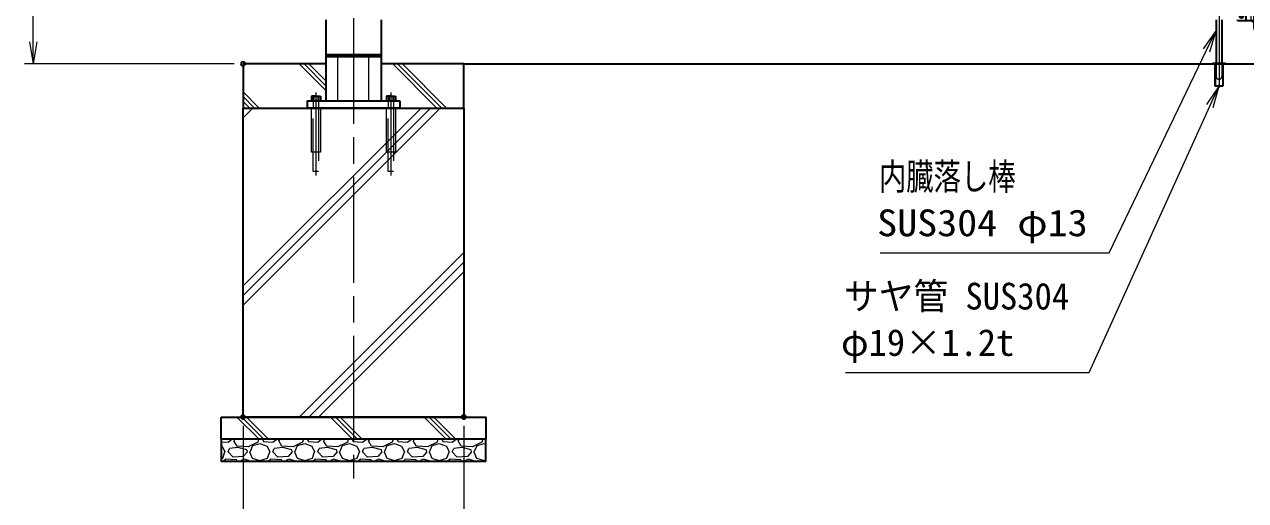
# Model space of a CAD drawing. Units: millimetres at full size; details may follow other scales. Extents: x -5940 to 5940, y -4200 to 4200.
# Drawn here: x -4544 to -1778, y -2418 to -1339 of the extents above; entities that cross this region are included whole.
import ezdxf
from ezdxf.enums import TextEntityAlignment as Align

# ---------------------------------------------------------------- set-up
doc = ezdxf.new("R2010")
doc.units = ezdxf.units.MM
doc.header["$LTSCALE"] = 20
doc.header["$PDMODE"] = 32
doc.header["$PDSIZE"] = 10
doc.linetypes.add('DASHED', pattern=[7.5, 6, -1.5])
doc.linetypes.add('USER1', pattern=[18, 12, -1.5, 3, -1.5])
for name, color, linetype, lineweight in [('0-1_外形線', 7, 'Continuous', 35), ('0-2_隠れ線', 140, 'DASHED', 18), ('0-3_軸線', 200, 'USER1', 15), ('0-5_細線', 2, 'Continuous', 35), ('0-6_寸法線', 4, 'Continuous', 18), ('0-7_0', 7, 'Continuous', 18), ('0-F_ハッチング', 253, 'Continuous', 13)]:
    doc.layers.add(name, color=color, linetype=linetype, lineweight=lineweight)
doc.layers.add('0-8_Defpoints', color=7, linetype='Continuous')
doc.styles.add('ＭＳ ゴシック', font='')
doc.styles.get('ＭＳ ゴシック').set_extended_font_data('MS Gothic')

# ---------------------------------------------------------------- blocks, each defined once
blk = doc.blocks.new('shgtdhgjhhggf')
at = {"layer": '0-1_外形線'}
for p, q in [((0, 520), (380, 520)), ((0, -40), (0, 0)), ((132, 166.2), (173.8, 166.2)), ((132, 166.2), (132, 153.8)), ((132, 153.8), (173.8, 153.8)), ((186.2, 208), (173.8, 208)), ((173.8, 208), (173.8, 166.2)), ((173.8, 153.8), (173.8, 112)), ((186.2, 112), (173.8, 112)), ((186.2, 208), (186.2, 166.2)), ((186.2, 166.2), (228, 166.2)), ((186.2, 153.8), (186.2, 112)), ((186.2, 153.8), (228, 153.8)), ((228, 166.2), (228, 153.8)), ((380, 520), (380, -40)), ((0, -40), (1504, -40))]:
    blk.add_line(p, q, dxfattribs=at)
blk.add_circle((180, 160), 84, dxfattribs=at)
for centre, radius, start, end in [((1504, 0), 40, 270, 0), ((734, 40), 130, 217.97987, 322.02013)]:
    blk.add_arc(centre, radius, start, end, dxfattribs=at)
at = {"layer": '0-2_隠れ線'}
for p, q in [((604, 4520), (864, 4520)), ((604, 4520), (604, 40)), ((864, 4520), (864, 40)), ((34, 3930), (34, 3630)), ((334, 3630), (334, 3930)), ((334, 3830), (604, 3830)), ((334, 3730), (604, 3730))]:
    blk.add_line(p, q, dxfattribs=at)
for centre, radius, start, end in [((184, 4290), 390, 247.38014, 292.61986), ((184, 3270), 390, 67.38014, 112.61986), ((734, 40), 130, 180, 217.97987), ((734, 40), 130, 322.02013, 0)]:
    blk.add_arc(centre, radius, start, end, dxfattribs=at)
at = {"layer": '0-3_軸線'}
for p, q in [((734, 4902.9), (734, -448.4)), ((-296.3, 3780), (934.3, 3780)), ((180, 160), (87.6, 160)), ((180, 160), (180, 252.4)), ((180, 160), (272.4, 160)), ((180, 160), (180, 67.6))]:
    blk.add_line(p, q, dxfattribs=at)
blk = doc.blocks.new('PROFSP005ACXU6')
at = {"layer": '0-1_外形線'}
for p, q in [((12, 166), (12, 0)), ((199.9, 103.9), (12, 103.9)), ((12, -166), (12, 0)), ((216, 0), (216, 180)), ((199.9, -103.9), (12, -103.9))]:
    blk.add_line(p, q, dxfattribs=at)
for points in [[(108, 207.8), (12, 207.8), (12, 166), (0, 166), (0, 0)], [(108, -207.8), (12, -207.8), (12, -166), (0, -166), (0, 0)], [(216, 180), (199.9, 207.8), (108, 207.8)], [(216, 0), (216, -180), (199.9, -207.8), (108, -207.8)]]:
    blk.add_lwpolyline(points, dxfattribs=at)
for centre, radius, start, end in [((124, 155.9), 92, 325.61587, 34.38413), ((-127.9, 0), 343.9, 342.41211, 17.58789), ((124, -155.9), 92, 325.61587, 34.38413)]:
    blk.add_arc(centre, radius, start, end, dxfattribs=at)
blk = doc.blocks.new('A$C7A822601')
at = {"layer": '0-7_0', "rotation": 90}
blk.add_blockref('PROFSP005ACXU6', (0, 0), dxfattribs=at)
blk = doc.blocks.new('_Open')
at = {"layer": '0-7_0'}
blk.add_line((-20, 3.333), (0, 0), dxfattribs=at)
blk.add_lwpolyline([(-20, -3.333), (0, 0), (-20, 0)], dxfattribs=at)
blk = doc.blocks.new('S28')
at = {"layer": '0-6_寸法線'}
for points in [[(-15350995.6, 57954530.9), (-15340625.2, 57954530.9), (-15336213.4, 57963715.7), (-15335780.4, 57964617.1)], [(-15336063.1, 57963643.6), (-15335780.4, 57964617.1), (-15336363.6, 57963787.9)]]:
    blk.add_lwpolyline(points, dxfattribs=at)
at = {"layer": '0-6_寸法線', "color": 254, "style": 'ＭＳ ゴシック'}
for s, width, p in [('内臓落し棒', 0.75, (-15351062.8, 57957027.7)), ('SUS304 φ13', 1.1, (-15351139.6, 57954927.7))]:
    blk.add_text(s, height=1212, dxfattribs=dict(at, width=width)).set_placement(p, align=Align.BOTTOM_LEFT)
blk = doc.blocks.new('S29')
at = {"layer": '0-6_寸法線'}
for points in [[(-15352575.4, 57949109.1), (-15341533, 57949109.1), (-15336062.9, 57961188.7), (-15335650.4, 57962099.6)], [(-15335911.1, 57961119.9), (-15335650.4, 57962099.6), (-15336214.7, 57961257.4)]]:
    blk.add_lwpolyline(points, dxfattribs=at)
at = {"layer": '0-6_寸法線', "color": 254, "style": 'ＭＳ ゴシック', "width": 0.95}
blk.add_text('サヤ管 SUS304', height=1212, dxfattribs=at).set_placement((-15352635, 57951605.9), align=Align.BOTTOM_LEFT)
at = {"layer": '0-6_寸法線', "color": 254, "style": 'ＭＳ ゴシック'}
blk.add_text('φ19×1.2t', height=1212, dxfattribs=at).set_placement((-15352777, 57949505.9), align=Align.BOTTOM_LEFT)

msp = doc.modelspace()

# ---------------------------------------------------------------- linework, layer by layer
at = {"layer": '0-1_外形線'}
for p, q in [((-3861.32, -1328.48), (-3861.32, -1512.48)), ((-3736.32, -1328.48), (-3736.32, -1512.48)), ((-1844.52, -1328.48), (-1844.52, -1426.98)), ((-1831.52, -1328.48), (-1831.52, -1426.98)), ((-3861.32, -1407.48), (-3736.32, -1407.48)), ((-3833.82, -1407.48), (-3833.82, -1412.48)), ((-3763.82, -1407.48), (-3763.82, -1412.48)), ((-3736.32, -1412.48), (-3861.32, -1412.48)), ((-3548.82, -1428.48), (138.68, -1428.48)), ((-1853.02, -1428.48), (-1853.02, -1426.98)), ((-1853.02, -1426.98), (-1823.02, -1426.98)), ((-1823.02, -1428.48), (-1853.02, -1428.48)), ((-1847.52, -1428.48), (-1847.52, -1478.48)), ((-1828.52, -1478.48), (-1828.52, -1428.48)), ((-1823.02, -1426.98), (-1823.02, -1428.48)), ((-1847.52, -1478.48), (-1828.52, -1478.48)), ((-3903.82, -1512.48), (-3693.82, -1512.48)), ((-3903.82, -1512.48), (-3903.82, -1528.48)), ((-3693.82, -1512.48), (-3693.82, -1528.48)), ((-3693.82, -1528.48), (-3903.82, -1528.48))]:
    msp.add_line(p, q, dxfattribs=at)
msp.add_lwpolyline([(-3861.32, -1428.48), (-4048.82, -1428.48), (-4048.82, -1528.48), (-3548.82, -1528.48), (-3548.82, -1428.48), (-3736.32, -1428.48)], dxfattribs=at)
for points in [[(-4048.82, -1528.48), (-3548.82, -1528.48), (-3548.82, -2228.48), (-4048.82, -2228.48)], [(-4098.82, -2228.48), (-3498.82, -2228.48), (-3498.82, -2278.48), (-4098.82, -2278.48)], [(-3498.82, -2278.48), (-4098.82, -2278.48), (-4098.82, -2328.48), (-3498.82, -2328.48)]]:
    msp.add_lwpolyline(points, close=True, dxfattribs=at)
at = {"layer": '0-2_隠れ線'}
for p, q in [((-3833.82, -1512.48), (-3833.82, -1412.48)), ((-3763.82, -1512.48), (-3763.82, -1412.48)), ((-1846.32, -1428.48), (-1846.32, -1426.98)), ((-1846.32, -1428.48), (-1846.32, -1478.48)), ((-1844.52, -1426.98), (-1844.52, -1456.98)), ((-1831.52, -1426.98), (-1831.52, -1456.98)), ((-1829.72, -1428.48), (-1829.72, -1426.98)), ((-1829.72, -1428.48), (-1829.72, -1478.48)), ((-3889.82, -1512.48), (-3889.82, -1528.48)), ((-3877.82, -1512.48), (-3877.82, -1528.48)), ((-3719.82, -1512.48), (-3719.82, -1528.48)), ((-3707.82, -1512.48), (-3707.82, -1528.48)), ((-3893.82, -1628.48), (-3893.82, -1528.48)), ((-3889.82, -1672.48), (-3889.82, -1528.48)), ((-3873.82, -1528.48), (-3873.82, -1628.48)), ((-3719.82, -1672.48), (-3719.82, -1528.48)), ((-3707.82, -1528.48), (-3707.82, -1672.48)), ((-3873.82, -1628.48), (-3893.82, -1628.48)), ((-3707.82, -1672.48), (-3719.82, -1672.48))]:
    msp.add_line(p, q, dxfattribs=at)
for points in [[(-3877.82, -1528.48), (-3877.82, -1672.48), (-3889.82, -1672.48)], [(-3703.82, -1528.48), (-3703.82, -1628.48), (-3723.82, -1628.48), (-3723.82, -1528.48)]]:
    msp.add_lwpolyline(points, dxfattribs=at)
msp.add_arc((-1838.02, -1456.98), 6.5, 180, 0, dxfattribs=at)
at = {"layer": '0-3_軸線'}
for p, q in [((-3798.82, 115.44), (-3798.82, -2367.84)), ((-1838.02, -1215.23), (-1838.02, -1476.45)), ((-1838.02, -1422.3), (-1838.02, -1482.32)), ((-3883.82, -1493.14), (-3883.82, -1681.02)), ((-3713.82, -1493.14), (-3713.82, -1681.02))]:
    msp.add_line(p, q, dxfattribs=at)
at = {"layer": '0-6_寸法線'}
for p, q in [((-4524.17, -1428.48), (-4524.17, -528.48)), ((-4068.82, -1428.48), (-4544.17, -1428.48)), ((-4048.82, -2248.48), (-4048.82, -2683.41)), ((-3548.82, -2248.48), (-3548.82, -2683.41))]:
    msp.add_line(p, q, dxfattribs=at)
at = {"layer": '0-8_Defpoints'}
for p in [(-4048.82, -1428.48), (-4048.82, -2228.48), (-3548.82, -2228.48)]:
    msp.add_point(p, dxfattribs=at)
at = {"layer": '0-F_ハッチング'}
for p, q in [((-3861.32, -1488.86), (-3921.69, -1428.48)), ((-3861.32, -1477.98), (-3910.82, -1428.48)), ((-3861.32, -1467.11), (-3899.94, -1428.48)), ((-3609.56, -1528.48), (-3709.56, -1428.48)), ((-3598.69, -1528.48), (-3698.69, -1428.48)), ((-3587.81, -1528.48), (-3687.81, -1428.48)), ((-4012.07, -1528.48), (-4048.82, -1491.74)), ((-4022.95, -1528.48), (-4048.82, -1502.61)), ((-4033.82, -1528.48), (-4048.82, -1513.49)), ((-4048.82, -1931.62), (-3645.68, -1528.48)), ((-4048.82, -1529.11), (-4048.19, -1528.48)), ((-4048.82, -1953.37), (-3623.93, -1528.48)), ((-4048.82, -1550.86), (-4026.44, -1528.48)), ((-4048.82, -1975.12), (-3602.18, -1528.48)), ((-3921.41, -2228.48), (-3548.82, -1855.89)), ((-3899.66, -2228.48), (-3548.82, -1877.64)), ((-3877.91, -2228.48), (-3548.82, -1899.39)), ((-4012.74, -2278.48), (-4062.74, -2228.48)), ((-4001.87, -2278.48), (-4051.87, -2228.48)), ((-3990.99, -2278.48), (-4040.99, -2228.48)), ((-3800.61, -2278.48), (-3850.61, -2228.48)), ((-3789.74, -2278.48), (-3839.74, -2228.48)), ((-3778.86, -2278.48), (-3828.86, -2228.48)), ((-3588.48, -2278.48), (-3638.48, -2228.48)), ((-3577.6, -2278.48), (-3627.6, -2228.48)), ((-3566.73, -2278.48), (-3616.73, -2228.48)), ((-4098.82, -2293.34), (-4096.01, -2294.39)), ((-4096.01, -2294.39), (-4089.91, -2307.6)), ((-4069.59, -2282.2), (-4066.25, -2278.48)), ((-4062.48, -2294.39), (-4069.59, -2282.2)), ((-4037.08, -2296.42), (-4062.48, -2294.39)), ((-4015.74, -2285.24), (-4037.08, -2296.42)), ((-4033.02, -2307.6), (-4026.92, -2293.37)), ((-4026.92, -2293.37), (-4010.66, -2288.29)), ((-4013.81, -2278.48), (-4015.74, -2285.24)), ((-4010.66, -2288.29), (-3994.41, -2294.39)), ((-4004.96, -2278.48), (-4002.54, -2284.23)), ((-4002.54, -2284.23), (-3981.2, -2285.24)), ((-3994.41, -2294.39), (-3988.31, -2307.6)), ((-3981.2, -2285.24), (-3972.45, -2278.48)), ((-3967.99, -2282.2), (-3964.65, -2278.48)), ((-3960.88, -2294.39), (-3967.99, -2282.2)), ((-3935.48, -2296.42), (-3960.88, -2294.39)), ((-3914.14, -2285.24), (-3935.48, -2296.42)), ((-3931.42, -2307.6), (-3925.32, -2293.37)), ((-3925.32, -2293.37), (-3909.06, -2288.29)), ((-3912.21, -2278.48), (-3914.14, -2285.24)), ((-3909.06, -2288.29), (-3892.81, -2294.39)), ((-3903.36, -2278.48), (-3900.94, -2284.23)), ((-3900.94, -2284.23), (-3879.6, -2285.24)), ((-3892.81, -2294.39), (-3886.71, -2307.6)), ((-3879.6, -2285.24), (-3870.85, -2278.48)), ((-3866.39, -2282.2), (-3863.05, -2278.48)), ((-3859.28, -2294.39), (-3866.39, -2282.2)), ((-3833.88, -2296.42), (-3859.28, -2294.39)), ((-3812.54, -2285.24), (-3833.88, -2296.42)), ((-3829.82, -2307.6), (-3823.72, -2293.37)), ((-3823.72, -2293.37), (-3807.46, -2288.29)), ((-3810.61, -2278.48), (-3812.54, -2285.24)), ((-3807.46, -2288.29), (-3791.21, -2294.39)), ((-3801.76, -2278.48), (-3799.34, -2284.23)), ((-3799.34, -2284.23), (-3778, -2285.24)), ((-3791.21, -2294.39), (-3785.11, -2307.6)), ((-3778, -2285.24), (-3769.25, -2278.48)), ((-3764.79, -2282.2), (-3761.45, -2278.48)), ((-3757.68, -2294.39), (-3764.79, -2282.2)), ((-3732.28, -2296.42), (-3757.68, -2294.39)), ((-3710.94, -2285.24), (-3732.28, -2296.42)), ((-3728.22, -2307.6), (-3722.12, -2293.37)), ((-3722.12, -2293.37), (-3705.86, -2288.29)), ((-3709.01, -2278.48), (-3710.94, -2285.24)), ((-3705.86, -2288.29), (-3689.61, -2294.39)), ((-3700.16, -2278.48), (-3697.74, -2284.23)), ((-3697.74, -2284.23), (-3676.4, -2285.24)), ((-3689.61, -2294.39), (-3683.51, -2307.6)), ((-3676.4, -2285.24), (-3667.65, -2278.48)), ((-3663.19, -2282.2), (-3659.85, -2278.48)), ((-3656.08, -2294.39), (-3663.19, -2282.2)), ((-3630.68, -2296.42), (-3656.08, -2294.39)), ((-3609.34, -2285.24), (-3630.68, -2296.42)), ((-3626.62, -2307.6), (-3620.52, -2293.37)), ((-3620.52, -2293.37), (-3604.26, -2288.29)), ((-3607.41, -2278.48), (-3609.34, -2285.24)), ((-3604.26, -2288.29), (-3588.01, -2294.39)), ((-3598.56, -2278.48), (-3596.14, -2284.23)), ((-3596.14, -2284.23), (-3574.8, -2285.24)), ((-3588.01, -2294.39), (-3581.91, -2307.6)), ((-3574.8, -2285.24), (-3566.05, -2278.48)), ((-3561.59, -2282.2), (-3558.25, -2278.48)), ((-3554.48, -2294.39), (-3561.59, -2282.2)), ((-3529.08, -2296.42), (-3554.48, -2294.39)), ((-3507.74, -2285.24), (-3529.08, -2296.42)), ((-3525.02, -2307.6), (-3518.92, -2293.37)), ((-3518.92, -2293.37), (-3502.66, -2288.29)), ((-3505.81, -2278.48), (-3507.74, -2285.24)), ((-3502.66, -2288.29), (-3498.82, -2289.74)), ((-4098.82, -2322.94), (-4094.99, -2321.82)), ((-4094.99, -2321.82), (-4089.91, -2307.6)), ((-4082.8, -2307.6), (-4079.75, -2299.47)), ((-4071.62, -2319.79), (-4082.8, -2307.6)), ((-4060.45, -2297.44), (-4079.75, -2299.47)), ((-4048.26, -2317.76), (-4071.62, -2319.79)), ((-4040.13, -2302.52), (-4060.45, -2297.44)), ((-4039.11, -2307.6), (-4048.26, -2317.76)), ((-4039.11, -2307.6), (-4040.13, -2302.52)), ((-4034.03, -2307.6), (-4027.94, -2321.82)), ((-4027.94, -2321.82), (-4010.67, -2326.9)), ((-4010.66, -2326.9), (-3993.39, -2321.82)), ((-3993.39, -2321.82), (-3988.31, -2307.6)), ((-3981.2, -2307.6), (-3978.15, -2299.47)), ((-3970.02, -2319.79), (-3981.2, -2307.6)), ((-3958.85, -2297.44), (-3978.15, -2299.47)), ((-3946.66, -2317.76), (-3970.02, -2319.79)), ((-3938.53, -2302.52), (-3958.85, -2297.44)), ((-3937.51, -2307.6), (-3946.66, -2317.76)), ((-3937.51, -2307.6), (-3938.53, -2302.52)), ((-3932.43, -2307.6), (-3926.34, -2321.82)), ((-3926.34, -2321.82), (-3909.07, -2326.9)), ((-3909.06, -2326.9), (-3891.79, -2321.82)), ((-3891.79, -2321.82), (-3886.71, -2307.6)), ((-3879.6, -2307.6), (-3876.55, -2299.47)), ((-3868.42, -2319.79), (-3879.6, -2307.6)), ((-3857.25, -2297.44), (-3876.55, -2299.47)), ((-3845.06, -2317.76), (-3868.42, -2319.79)), ((-3836.93, -2302.52), (-3857.25, -2297.44)), ((-3835.91, -2307.6), (-3845.06, -2317.76)), ((-3835.91, -2307.6), (-3836.93, -2302.52)), ((-3830.83, -2307.6), (-3824.74, -2321.82)), ((-3824.74, -2321.82), (-3807.47, -2326.9)), ((-3807.46, -2326.9), (-3790.19, -2321.82)), ((-3790.19, -2321.82), (-3785.11, -2307.6)), ((-3778, -2307.6), (-3774.95, -2299.47)), ((-3766.82, -2319.79), (-3778, -2307.6)), ((-3755.65, -2297.44), (-3774.95, -2299.47)), ((-3743.46, -2317.76), (-3766.82, -2319.79)), ((-3735.33, -2302.52), (-3755.65, -2297.44)), ((-3734.31, -2307.6), (-3743.46, -2317.76)), ((-3734.31, -2307.6), (-3735.33, -2302.52)), ((-3729.23, -2307.6), (-3723.14, -2321.82)), ((-3723.14, -2321.82), (-3705.87, -2326.9)), ((-3705.86, -2326.9), (-3688.59, -2321.82)), ((-3688.59, -2321.82), (-3683.51, -2307.6)), ((-3676.4, -2307.6), (-3673.35, -2299.47)), ((-3665.22, -2319.79), (-3676.4, -2307.6)), ((-3654.05, -2297.44), (-3673.35, -2299.47)), ((-3641.86, -2317.76), (-3665.22, -2319.79)), ((-3633.73, -2302.52), (-3654.05, -2297.44)), ((-3632.71, -2307.6), (-3641.86, -2317.76)), ((-3632.71, -2307.6), (-3633.73, -2302.52)), ((-3627.63, -2307.6), (-3621.54, -2321.82)), ((-3621.54, -2321.82), (-3604.27, -2326.9)), ((-3604.26, -2326.9), (-3586.99, -2321.82)), ((-3586.99, -2321.82), (-3581.91, -2307.6)), ((-3574.8, -2307.6), (-3571.75, -2299.47)), ((-3563.62, -2319.79), (-3574.8, -2307.6)), ((-3552.45, -2297.44), (-3571.75, -2299.47)), ((-3540.26, -2317.76), (-3563.62, -2319.79)), ((-3532.13, -2302.52), (-3552.45, -2297.44)), ((-3531.11, -2307.6), (-3540.26, -2317.76)), ((-3531.11, -2307.6), (-3532.13, -2302.52)), ((-3526.03, -2307.6), (-3519.94, -2321.82)), ((-3519.94, -2321.82), (-3502.67, -2326.9)), ((-4087.88, -2323.85), (-4092.95, -2328.48)), ((-4063.5, -2325.88), (-4087.88, -2323.85)), ((-4061.91, -2328.48), (-4063.5, -2325.88)), ((-4046.22, -2323.85), (-4053.34, -2326.9)), ((-4053.34, -2326.9), (-4052.7, -2328.48)), ((-4034.03, -2327.92), (-4046.22, -2323.85)), ((-4034.98, -2328.48), (-4034.03, -2327.92)), ((-3986.28, -2323.85), (-3991.35, -2328.48)), ((-3961.9, -2325.88), (-3986.28, -2323.85)), ((-3960.31, -2328.48), (-3961.9, -2325.88)), ((-3944.62, -2323.85), (-3951.74, -2326.9)), ((-3951.74, -2326.9), (-3951.1, -2328.48)), ((-3932.43, -2327.92), (-3944.62, -2323.85)), ((-3933.38, -2328.48), (-3932.43, -2327.92)), ((-3884.68, -2323.85), (-3889.75, -2328.48)), ((-3860.3, -2325.88), (-3884.68, -2323.85)), ((-3858.71, -2328.48), (-3860.3, -2325.88)), ((-3843.02, -2323.85), (-3850.14, -2326.9)), ((-3850.14, -2326.9), (-3849.5, -2328.48)), ((-3830.83, -2327.92), (-3843.02, -2323.85)), ((-3831.78, -2328.48), (-3830.83, -2327.92)), ((-3783.08, -2323.85), (-3788.15, -2328.48)), ((-3758.7, -2325.88), (-3783.08, -2323.85)), ((-3757.11, -2328.48), (-3758.7, -2325.88)), ((-3741.42, -2323.85), (-3748.54, -2326.9)), ((-3748.54, -2326.9), (-3747.9, -2328.48)), ((-3729.23, -2327.92), (-3741.42, -2323.85)), ((-3730.18, -2328.48), (-3729.23, -2327.92)), ((-3681.48, -2323.85), (-3686.55, -2328.48)), ((-3657.1, -2325.88), (-3681.48, -2323.85)), ((-3655.51, -2328.48), (-3657.1, -2325.88)), ((-3639.82, -2323.85), (-3646.94, -2326.9)), ((-3646.94, -2326.9), (-3646.3, -2328.48)), ((-3627.63, -2327.92), (-3639.82, -2323.85)), ((-3628.58, -2328.48), (-3627.63, -2327.92)), ((-3579.88, -2323.85), (-3584.95, -2328.48)), ((-3555.5, -2325.88), (-3579.88, -2323.85)), ((-3553.91, -2328.48), (-3555.5, -2325.88)), ((-3538.22, -2323.85), (-3545.34, -2326.9)), ((-3545.34, -2326.9), (-3544.7, -2328.48)), ((-3526.03, -2327.92), (-3538.22, -2323.85)), ((-3526.98, -2328.48), (-3526.03, -2327.92)), ((-3502.66, -2326.9), (-3498.82, -2325.77))]:
    msp.add_line(p, q, dxfattribs=at)
msp.add_lwpolyline([(-4098.82, -2284.48), (-4082.8, -2285.24), (-4074.05, -2278.48)], dxfattribs=at)

# ---------------------------------------------------------------- block references
at = {"layer": '0-1_外形線', "xscale": 0.05, "yscale": 0.05}
msp.add_blockref('shgtdhgjhhggf', (-1796.32, -1328.48), dxfattribs=at)
at = {"layer": '0-5_細線', "xscale": -0.05, "yscale": 0.05}
for p in [(-3883.82, -1512.48), (-3713.82, -1512.48)]:
    msp.add_blockref('A$C7A822601', p, dxfattribs=at)
at = {"layer": '0-6_寸法線', "xscale": 0.05, "yscale": 0.05}
for name in ['S28', 'S29']:
    msp.add_blockref(name, (764944.5, -2899583.46), dxfattribs=at)
at = {"layer": '0-6_寸法線', "xscale": 2.5, "yscale": 2.5, "rotation": 270}
msp.add_blockref('_Open', (-4524.17, -1428.48), dxfattribs=at)

doc.saveas('drawing.dxf')
